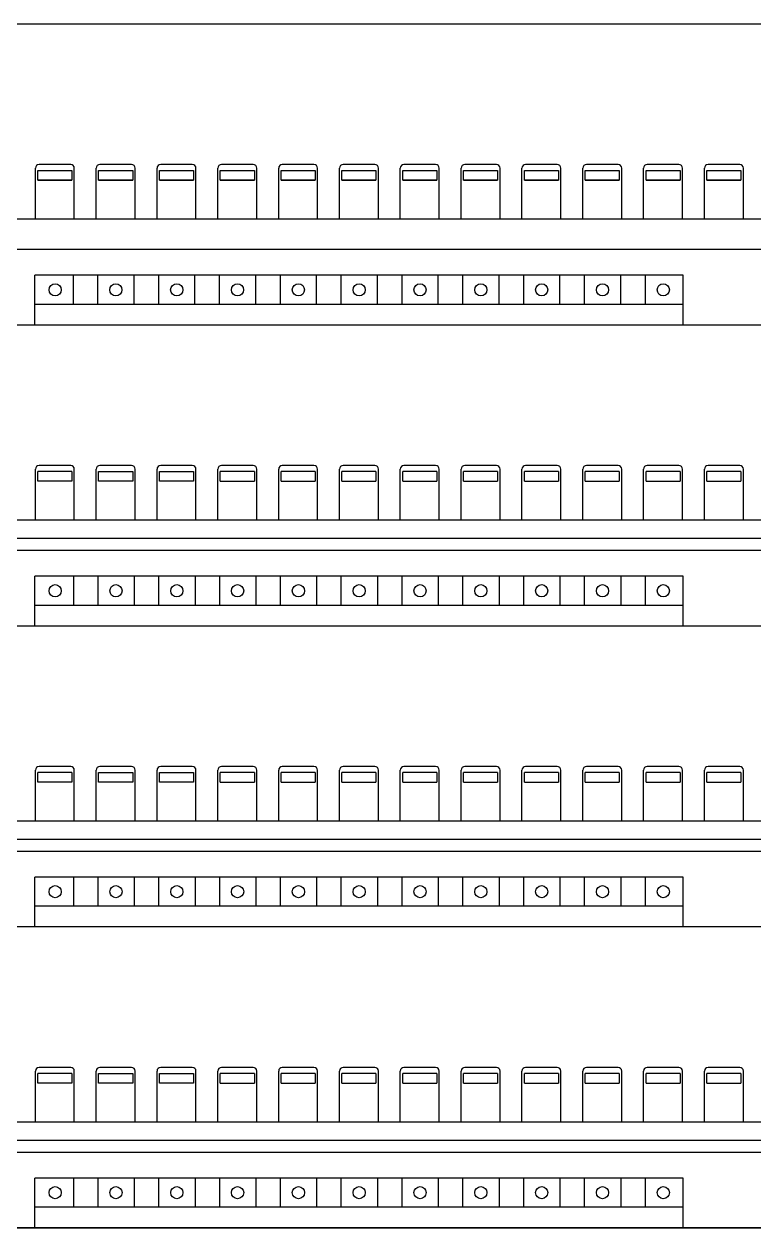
# Model space of a CAD drawing. Extents: x 10 to 610, y -247 to 1644.
# Drawn here: x 261.6 to 321.6, y 839 to 938 of the extents above; entities that cross this region are included whole.
import ezdxf

# ---------------------------------------------------------------- set-up
doc = ezdxf.new("R2010")
doc.units = 0
doc.header["$LTSCALE"] = 5
doc.header["$MEASUREMENT"] = 0
doc.layers.get('0').update_dxf_attribs({"linetype": 'CONTINUOUS'})

# ---------------------------------------------------------------- blocks, each defined once
blk = doc.blocks.new('L50')
at = {"color": 7, "linetype": 'Continuous'}
for p, q in [((285.5, 239.401), (-1.5, 239.401)), ((147.76, 227.851), (145.16, 227.851)), ((152.76, 227.851), (150.16, 227.851)), ((157.76, 227.851), (155.16, 227.851)), ((162.76, 227.851), (160.16, 227.851)), ((167.76, 227.851), (165.16, 227.851)), ((172.76, 227.851), (170.16, 227.851)), ((177.76, 227.851), (175.16, 227.851)), ((182.76, 227.851), (180.16, 227.851)), ((187.76, 227.851), (185.16, 227.851)), ((192.76, 227.851), (190.16, 227.851)), ((197.76, 227.851), (195.16, 227.851)), ((202.76, 227.851), (200.16, 227.851)), ((144.86, 223.351), (144.86, 227.551)), ((145.06, 227.371), (147.86, 227.371)), ((145.06, 227.351), (147.86, 227.351)), ((145.06, 226.551), (145.06, 227.351)), ((147.86, 227.351), (147.86, 226.551)), ((148.06, 223.351), (148.06, 227.551)), ((149.86, 223.351), (149.86, 227.551)), ((150.06, 227.371), (152.86, 227.371)), ((150.06, 227.351), (152.86, 227.351)), ((150.06, 226.551), (150.06, 227.351)), ((152.86, 227.351), (152.86, 226.551)), ((153.06, 223.351), (153.06, 227.551)), ((154.86, 223.351), (154.86, 227.551)), ((155.06, 227.371), (157.86, 227.371)), ((155.06, 227.351), (157.86, 227.351)), ((155.06, 226.551), (155.06, 227.351)), ((157.86, 227.351), (157.86, 226.551)), ((158.06, 223.351), (158.06, 227.551)), ((159.86, 223.351), (159.86, 227.551)), ((160.06, 227.371), (162.86, 227.371)), ((160.06, 227.351), (162.86, 227.351)), ((160.06, 226.551), (160.06, 227.351)), ((161.155, 227.351), (161.155, 227.371)), ((162.86, 227.351), (162.86, 226.551)), ((163.06, 223.351), (163.06, 227.551)), ((164.86, 223.351), (164.86, 227.551)), ((165.06, 227.371), (167.86, 227.371)), ((165.06, 227.351), (167.86, 227.351)), ((165.06, 226.551), (165.06, 227.351)), ((167.86, 227.351), (167.86, 226.551)), ((168.06, 223.351), (168.06, 227.551)), ((169.86, 223.351), (169.86, 227.551)), ((170.06, 227.371), (172.86, 227.371)), ((170.06, 227.351), (172.86, 227.351)), ((170.06, 226.551), (170.06, 227.351)), ((172.86, 227.351), (172.86, 226.551)), ((173.06, 223.351), (173.06, 227.551)), ((174.86, 223.351), (174.86, 227.551)), ((175.06, 227.371), (177.86, 227.371)), ((175.06, 227.351), (177.86, 227.351)), ((175.06, 226.551), (175.06, 227.351)), ((177.86, 227.351), (177.86, 226.551)), ((178.06, 223.351), (178.06, 227.551)), ((179.86, 223.351), (179.86, 227.551)), ((180.06, 227.371), (182.86, 227.371)), ((180.06, 227.351), (182.86, 227.351)), ((180.06, 226.551), (180.06, 227.351)), ((182.86, 227.351), (182.86, 226.551)), ((183.06, 223.351), (183.06, 227.551)), ((184.86, 223.351), (184.86, 227.551)), ((185.06, 227.371), (187.86, 227.371)), ((185.06, 227.351), (187.86, 227.351)), ((185.06, 226.551), (185.06, 227.351)), ((187.86, 227.351), (187.86, 226.551)), ((188.06, 223.351), (188.06, 227.551)), ((189.86, 223.351), (189.86, 227.551)), ((190.06, 227.371), (192.86, 227.371)), ((190.06, 227.351), (192.86, 227.351)), ((190.06, 226.551), (190.06, 227.351)), ((191.155, 227.351), (191.155, 227.371)), ((192.86, 227.351), (192.86, 226.551)), ((193.06, 223.351), (193.06, 227.551)), ((194.86, 223.351), (194.86, 227.551)), ((195.06, 227.371), (197.86, 227.371)), ((195.06, 227.351), (197.86, 227.351)), ((195.06, 226.551), (195.06, 227.351)), ((197.86, 227.351), (197.86, 226.551)), ((198.06, 223.351), (198.06, 227.551)), ((199.86, 223.351), (199.86, 227.551)), ((200.06, 227.371), (202.86, 227.371)), ((200.06, 227.351), (202.86, 227.351)), ((200.06, 226.551), (200.06, 227.351)), ((202.86, 227.351), (202.86, 226.551)), ((203.06, 223.351), (203.06, 227.551)), ((147.86, 226.551), (145.06, 226.551)), ((147.86, 226.531), (145.06, 226.531)), ((152.86, 226.551), (150.06, 226.551)), ((152.86, 226.531), (150.06, 226.531)), ((157.86, 226.551), (155.06, 226.551)), ((157.86, 226.531), (155.06, 226.531)), ((162.86, 226.551), (160.06, 226.551)), ((162.86, 226.531), (160.06, 226.531)), ((167.86, 226.551), (165.06, 226.551)), ((167.86, 226.531), (165.06, 226.531)), ((172.86, 226.551), (170.06, 226.551)), ((172.86, 226.531), (170.06, 226.531)), ((177.86, 226.551), (175.06, 226.551)), ((177.86, 226.531), (175.06, 226.531)), ((182.86, 226.551), (180.06, 226.551)), ((182.86, 226.531), (180.06, 226.531)), ((187.86, 226.551), (185.06, 226.551)), ((187.86, 226.531), (185.06, 226.531)), ((192.86, 226.551), (190.06, 226.551)), ((192.86, 226.531), (190.06, 226.531)), ((197.86, 226.551), (195.06, 226.551)), ((197.86, 226.531), (195.06, 226.531)), ((202.86, 226.551), (200.06, 226.551)), ((202.86, 226.531), (200.06, 226.531)), ((271.96, 223.351), (22.6, 223.351)), ((268.96, 220.851), (11.93, 220.851)), ((198.1, 218.751), (144.8, 218.751)), ((144.8, 214.651), (144.8, 218.751)), ((147.979, 216.351), (147.979, 218.751)), ((149.979, 218.751), (149.979, 216.351)), ((152.979, 216.351), (152.979, 218.751)), ((154.979, 218.751), (154.979, 216.351)), ((157.979, 216.351), (157.979, 218.751)), ((159.979, 218.751), (159.979, 216.351)), ((162.979, 216.351), (162.979, 218.751)), ((164.979, 218.751), (164.979, 216.351)), ((167.979, 216.351), (167.979, 218.751)), ((169.979, 218.751), (169.979, 216.351)), ((172.979, 216.351), (172.979, 218.751)), ((174.979, 218.751), (174.979, 216.351)), ((177.979, 216.351), (177.979, 218.751)), ((179.979, 218.751), (179.979, 216.351)), ((182.979, 216.351), (182.979, 218.751)), ((184.979, 218.751), (184.979, 216.351)), ((187.979, 216.351), (187.979, 218.751)), ((189.979, 218.751), (189.979, 216.351)), ((192.979, 216.351), (192.979, 218.751)), ((194.979, 218.751), (194.979, 216.351)), ((198.1, 214.651), (198.1, 218.751)), ((198.1, 216.351), (144.8, 216.351)), ((285.5, 214.651), (-1.5, 214.651)), ((285.5, 214.649), (-1.5, 214.649)), ((147.76, 203.099), (145.16, 203.099)), ((152.76, 203.099), (150.16, 203.099)), ((157.76, 203.099), (155.16, 203.099)), ((162.76, 203.099), (160.16, 203.099)), ((167.76, 203.099), (165.16, 203.099)), ((172.76, 203.099), (170.16, 203.099)), ((177.76, 203.099), (175.16, 203.099)), ((182.76, 203.099), (180.16, 203.099)), ((187.76, 203.099), (185.16, 203.099)), ((192.76, 203.099), (190.16, 203.099)), ((197.76, 203.099), (195.16, 203.099)), ((202.76, 203.099), (200.16, 203.099)), ((144.86, 198.599), (144.86, 202.799)), ((145.06, 202.619), (147.86, 202.619)), ((145.06, 201.799), (145.06, 202.599)), ((147.86, 202.599), (147.86, 201.799)), ((148.06, 198.599), (148.06, 202.799)), ((149.86, 198.599), (149.86, 202.799)), ((150.06, 202.599), (152.86, 202.599)), ((150.06, 201.799), (150.06, 202.599)), ((152.86, 202.599), (152.86, 201.799)), ((153.06, 198.599), (153.06, 202.799)), ((154.86, 198.599), (154.86, 202.799)), ((155.06, 202.599), (157.86, 202.599)), ((155.06, 201.799), (155.06, 202.599)), ((157.86, 202.599), (157.86, 201.799)), ((158.06, 198.599), (158.06, 202.799)), ((159.86, 198.599), (159.86, 202.799)), ((160.06, 202.619), (162.86, 202.619)), ((160.06, 201.799), (160.06, 202.599)), ((162.86, 202.599), (162.86, 201.799)), ((163.06, 198.599), (163.06, 202.799)), ((164.86, 198.599), (164.86, 202.799)), ((165.06, 202.619), (167.86, 202.619)), ((165.06, 201.799), (165.06, 202.599)), ((167.86, 202.599), (167.86, 201.799)), ((168.06, 198.599), (168.06, 202.799)), ((169.86, 198.599), (169.86, 202.799)), ((170.06, 202.619), (172.86, 202.619)), ((170.06, 201.799), (170.06, 202.599)), ((172.86, 202.599), (172.86, 201.799)), ((173.06, 198.599), (173.06, 202.799)), ((174.86, 198.599), (174.86, 202.799)), ((175.06, 202.619), (177.86, 202.619)), ((175.06, 201.799), (175.06, 202.599)), ((177.86, 202.599), (177.86, 201.799)), ((178.06, 198.599), (178.06, 202.799)), ((179.86, 198.599), (179.86, 202.799)), ((180.06, 202.619), (182.86, 202.619)), ((180.06, 201.799), (180.06, 202.599)), ((182.86, 202.599), (182.86, 201.799)), ((183.06, 198.599), (183.06, 202.799)), ((184.86, 198.599), (184.86, 202.799)), ((185.06, 202.619), (187.86, 202.619)), ((185.06, 201.799), (185.06, 202.599)), ((187.86, 202.599), (187.86, 201.799)), ((188.06, 198.599), (188.06, 202.799)), ((189.86, 198.599), (189.86, 202.799)), ((190.06, 202.619), (192.86, 202.619)), ((190.06, 201.799), (190.06, 202.599)), ((192.86, 202.599), (192.86, 201.799)), ((193.06, 198.599), (193.06, 202.799)), ((194.86, 198.599), (194.86, 202.799)), ((195.06, 202.619), (197.86, 202.619)), ((195.06, 201.799), (195.06, 202.599)), ((197.86, 202.599), (197.86, 201.799)), ((198.06, 198.599), (198.06, 202.799)), ((199.86, 198.599), (199.86, 202.799)), ((200.06, 202.619), (202.86, 202.619)), ((200.06, 201.799), (200.06, 202.599)), ((202.86, 202.599), (202.86, 201.799)), ((203.06, 198.599), (203.06, 202.799)), ((147.86, 201.799), (145.06, 201.799)), ((152.86, 201.799), (150.06, 201.799)), ((157.86, 201.799), (155.06, 201.799)), ((162.86, 201.779), (160.06, 201.779)), ((167.86, 201.779), (165.06, 201.779)), ((172.86, 201.779), (170.06, 201.779)), ((177.86, 201.779), (175.06, 201.779)), ((182.86, 201.779), (180.06, 201.779)), ((187.86, 201.779), (185.06, 201.779)), ((192.86, 201.779), (190.06, 201.779)), ((197.86, 201.779), (195.06, 201.779)), ((202.86, 201.779), (200.06, 201.779)), ((271.96, 198.599), (22.6, 198.599)), ((268.96, 197.099), (22.6, 197.099)), ((268.96, 196.099), (11.93, 196.099)), ((198.1, 193.999), (144.8, 193.999)), ((144.8, 189.899), (144.8, 193.999)), ((147.982, 193.999), (147.982, 191.599)), ((149.982, 193.999), (149.982, 191.599)), ((152.982, 193.999), (152.982, 191.599)), ((154.982, 193.999), (154.982, 191.599)), ((157.982, 193.999), (157.982, 191.599)), ((159.982, 193.999), (159.982, 191.599)), ((162.982, 193.999), (162.982, 191.599)), ((164.982, 193.999), (164.982, 191.599)), ((167.982, 193.999), (167.982, 191.599)), ((169.982, 193.999), (169.982, 191.599)), ((172.982, 193.999), (172.982, 191.599)), ((174.982, 193.999), (174.982, 191.599)), ((177.982, 193.999), (177.982, 191.599)), ((179.982, 193.999), (179.982, 191.599)), ((182.982, 193.999), (182.982, 191.599)), ((184.982, 193.999), (184.982, 191.599)), ((187.982, 193.999), (187.982, 191.599)), ((189.982, 193.999), (189.982, 191.599)), ((192.982, 193.999), (192.982, 191.599)), ((194.982, 193.999), (194.982, 191.599)), ((198.1, 189.899), (198.1, 193.999)), ((198.1, 191.599), (144.8, 191.599)), ((285.5, 189.899), (-1.5, 189.899)), ((285.5, 189.899), (-1.5, 189.899)), ((147.76, 178.349), (145.16, 178.349)), ((152.76, 178.349), (150.16, 178.349)), ((157.76, 178.349), (155.16, 178.349)), ((162.76, 178.349), (160.16, 178.349)), ((167.76, 178.349), (165.16, 178.349)), ((172.76, 178.349), (170.16, 178.349)), ((177.76, 178.349), (175.16, 178.349)), ((182.76, 178.349), (180.16, 178.349)), ((187.76, 178.349), (185.16, 178.349)), ((192.76, 178.349), (190.16, 178.349)), ((197.76, 178.349), (195.16, 178.349)), ((202.76, 178.349), (200.16, 178.349)), ((144.86, 173.849), (144.86, 178.049)), ((145.06, 177.869), (147.86, 177.869)), ((145.06, 177.049), (145.06, 177.849)), ((147.86, 177.849), (147.86, 177.049)), ((148.06, 173.849), (148.06, 178.049)), ((149.86, 173.849), (149.86, 178.049)), ((150.06, 177.849), (152.86, 177.849)), ((150.06, 177.049), (150.06, 177.849)), ((152.86, 177.849), (152.86, 177.049)), ((153.06, 173.849), (153.06, 178.049)), ((154.86, 173.849), (154.86, 178.049)), ((155.06, 177.849), (157.86, 177.849)), ((155.06, 177.049), (155.06, 177.849)), ((157.86, 177.849), (157.86, 177.049)), ((158.06, 173.849), (158.06, 178.049)), ((159.86, 173.849), (159.86, 178.049)), ((160.06, 177.869), (162.86, 177.869)), ((160.06, 177.049), (160.06, 177.849)), ((162.86, 177.849), (162.86, 177.049)), ((163.06, 173.849), (163.06, 178.049)), ((164.86, 173.849), (164.86, 178.049)), ((165.06, 177.869), (167.86, 177.869)), ((165.06, 177.049), (165.06, 177.849)), ((167.86, 177.849), (167.86, 177.049)), ((168.06, 173.849), (168.06, 178.049)), ((169.86, 173.849), (169.86, 178.049)), ((170.06, 177.869), (172.86, 177.869)), ((170.06, 177.049), (170.06, 177.849)), ((172.86, 177.849), (172.86, 177.049)), ((173.06, 173.849), (173.06, 178.049)), ((174.86, 173.849), (174.86, 178.049)), ((175.06, 177.869), (177.86, 177.869)), ((175.06, 177.049), (175.06, 177.849)), ((177.86, 177.849), (177.86, 177.049)), ((178.06, 173.849), (178.06, 178.049)), ((179.86, 173.849), (179.86, 178.049)), ((180.06, 177.869), (182.86, 177.869)), ((180.06, 177.049), (180.06, 177.849)), ((182.86, 177.849), (182.86, 177.049)), ((183.06, 173.849), (183.06, 178.049)), ((184.86, 173.849), (184.86, 178.049)), ((185.06, 177.869), (187.86, 177.869)), ((185.06, 177.049), (185.06, 177.849)), ((187.86, 177.849), (187.86, 177.049)), ((188.06, 173.849), (188.06, 178.049)), ((189.86, 173.849), (189.86, 178.049)), ((190.06, 177.869), (192.86, 177.869)), ((190.06, 177.049), (190.06, 177.849)), ((192.86, 177.849), (192.86, 177.049)), ((193.06, 173.849), (193.06, 178.049)), ((194.86, 173.849), (194.86, 178.049)), ((195.06, 177.869), (197.86, 177.869)), ((195.06, 177.049), (195.06, 177.849)), ((197.86, 177.849), (197.86, 177.049)), ((198.06, 173.849), (198.06, 178.049)), ((199.86, 173.849), (199.86, 178.049)), ((200.06, 177.869), (202.86, 177.869)), ((200.06, 177.049), (200.06, 177.849)), ((202.86, 177.849), (202.86, 177.049)), ((203.06, 173.849), (203.06, 178.049)), ((147.86, 177.049), (145.06, 177.049)), ((152.86, 177.049), (150.06, 177.049)), ((157.86, 177.049), (155.06, 177.049)), ((162.86, 177.029), (160.06, 177.029)), ((167.86, 177.029), (165.06, 177.029)), ((172.86, 177.029), (170.06, 177.029)), ((177.86, 177.029), (175.06, 177.029)), ((182.86, 177.029), (180.06, 177.029)), ((187.86, 177.029), (185.06, 177.029)), ((192.86, 177.029), (190.06, 177.029)), ((197.86, 177.029), (195.06, 177.029)), ((202.86, 177.029), (200.06, 177.029)), ((271.96, 173.849), (22.6, 173.849)), ((268.96, 172.349), (22.6, 172.349)), ((268.96, 171.349), (11.93, 171.349)), ((198.1, 169.249), (144.8, 169.249)), ((144.8, 165.149), (144.8, 169.249)), ((147.982, 169.249), (147.982, 166.849)), ((149.982, 169.249), (149.982, 166.849)), ((152.982, 169.249), (152.982, 166.849)), ((154.982, 169.249), (154.982, 166.849)), ((157.982, 169.249), (157.982, 166.849)), ((159.982, 169.249), (159.982, 166.849)), ((162.982, 169.249), (162.982, 166.849)), ((164.982, 169.249), (164.982, 166.849)), ((167.982, 169.249), (167.982, 166.849)), ((169.982, 169.249), (169.982, 166.849)), ((172.982, 169.249), (172.982, 166.849)), ((174.982, 169.249), (174.982, 166.849)), ((177.982, 169.249), (177.982, 166.849)), ((179.982, 169.249), (179.982, 166.849)), ((182.982, 169.249), (182.982, 166.849)), ((184.982, 169.249), (184.982, 166.849)), ((187.982, 169.249), (187.982, 166.849)), ((189.982, 169.249), (189.982, 166.849)), ((192.982, 169.249), (192.982, 166.849)), ((194.982, 169.249), (194.982, 166.849)), ((198.1, 165.149), (198.1, 169.249)), ((198.1, 166.849), (144.8, 166.849)), ((285.5, 165.149), (-1.5, 165.149)), ((285.5, 165.149), (-1.5, 165.149)), ((147.76, 153.599), (145.16, 153.599)), ((152.76, 153.599), (150.16, 153.599)), ((157.76, 153.599), (155.16, 153.599)), ((162.76, 153.599), (160.16, 153.599)), ((167.76, 153.599), (165.16, 153.599)), ((172.76, 153.599), (170.16, 153.599)), ((177.76, 153.599), (175.16, 153.599)), ((182.76, 153.599), (180.16, 153.599)), ((187.76, 153.599), (185.16, 153.599)), ((192.76, 153.599), (190.16, 153.599)), ((197.76, 153.599), (195.16, 153.599)), ((202.76, 153.599), (200.16, 153.599)), ((144.86, 149.099), (144.86, 153.299)), ((145.06, 153.119), (147.86, 153.119)), ((145.06, 152.299), (145.06, 153.099)), ((147.86, 153.099), (147.86, 152.299)), ((148.06, 149.099), (148.06, 153.299)), ((149.86, 149.099), (149.86, 153.299)), ((150.06, 153.099), (152.86, 153.099)), ((150.06, 152.299), (150.06, 153.099)), ((152.86, 153.099), (152.86, 152.299)), ((153.06, 149.099), (153.06, 153.299)), ((154.86, 149.099), (154.86, 153.299)), ((155.06, 153.099), (157.86, 153.099)), ((155.06, 152.299), (155.06, 153.099)), ((157.86, 153.099), (157.86, 152.299)), ((158.06, 149.099), (158.06, 153.299)), ((159.86, 149.099), (159.86, 153.299)), ((160.06, 153.119), (162.86, 153.119)), ((160.06, 152.299), (160.06, 153.099)), ((162.86, 153.099), (162.86, 152.299)), ((163.06, 149.099), (163.06, 153.299)), ((164.86, 149.099), (164.86, 153.299)), ((165.06, 153.119), (167.86, 153.119)), ((165.06, 152.299), (165.06, 153.099)), ((167.86, 153.099), (167.86, 152.299)), ((168.06, 149.099), (168.06, 153.299)), ((169.86, 149.099), (169.86, 153.299)), ((170.06, 153.119), (172.86, 153.119)), ((170.06, 152.299), (170.06, 153.099)), ((172.86, 153.099), (172.86, 152.299)), ((173.06, 149.099), (173.06, 153.299)), ((174.86, 149.099), (174.86, 153.299)), ((175.06, 153.119), (177.86, 153.119)), ((175.06, 152.299), (175.06, 153.099)), ((177.86, 153.099), (177.86, 152.299)), ((178.06, 149.099), (178.06, 153.299)), ((179.86, 149.099), (179.86, 153.299)), ((180.06, 153.119), (182.86, 153.119)), ((180.06, 152.299), (180.06, 153.099)), ((182.86, 153.099), (182.86, 152.299)), ((183.06, 149.099), (183.06, 153.299)), ((184.86, 149.099), (184.86, 153.299)), ((185.06, 153.119), (187.86, 153.119)), ((185.06, 152.299), (185.06, 153.099)), ((187.86, 153.099), (187.86, 152.299)), ((188.06, 149.099), (188.06, 153.299)), ((189.86, 149.099), (189.86, 153.299)), ((190.06, 153.119), (192.86, 153.119)), ((190.06, 152.299), (190.06, 153.099)), ((192.86, 153.099), (192.86, 152.299)), ((193.06, 149.099), (193.06, 153.299)), ((194.86, 149.099), (194.86, 153.299)), ((195.06, 153.119), (197.86, 153.119)), ((195.06, 152.299), (195.06, 153.099)), ((197.86, 153.099), (197.86, 152.299)), ((198.06, 149.099), (198.06, 153.299)), ((199.86, 149.099), (199.86, 153.299)), ((200.06, 153.119), (202.86, 153.119)), ((200.06, 152.299), (200.06, 153.099)), ((202.86, 153.099), (202.86, 152.299)), ((203.06, 149.099), (203.06, 153.299)), ((147.86, 152.299), (145.06, 152.299)), ((152.86, 152.299), (150.06, 152.299)), ((157.86, 152.299), (155.06, 152.299)), ((162.86, 152.279), (160.06, 152.279)), ((167.86, 152.279), (165.06, 152.279)), ((172.86, 152.279), (170.06, 152.279)), ((177.86, 152.279), (175.06, 152.279)), ((182.86, 152.279), (180.06, 152.279)), ((187.86, 152.279), (185.06, 152.279)), ((192.86, 152.279), (190.06, 152.279)), ((197.86, 152.279), (195.06, 152.279)), ((202.86, 152.279), (200.06, 152.279)), ((271.96, 149.099), (22.6, 149.099)), ((268.96, 147.599), (22.6, 147.599)), ((268.96, 146.599), (11.93, 146.599)), ((198.1, 144.499), (144.8, 144.499)), ((144.8, 140.399), (144.8, 144.499)), ((147.982, 144.499), (147.982, 142.099)), ((149.982, 144.499), (149.982, 142.099)), ((152.982, 144.499), (152.982, 142.099)), ((154.982, 144.499), (154.982, 142.099)), ((157.982, 144.499), (157.982, 142.099)), ((159.982, 144.499), (159.982, 142.099)), ((162.982, 144.499), (162.982, 142.099)), ((164.982, 144.499), (164.982, 142.099)), ((167.982, 144.499), (167.982, 142.099)), ((169.982, 144.499), (169.982, 142.099)), ((172.982, 144.499), (172.982, 142.099)), ((174.982, 144.499), (174.982, 142.099)), ((177.982, 144.499), (177.982, 142.099)), ((179.982, 144.499), (179.982, 142.099)), ((182.982, 144.499), (182.982, 142.099)), ((184.982, 144.499), (184.982, 142.099)), ((187.982, 144.499), (187.982, 142.099)), ((189.982, 144.499), (189.982, 142.099)), ((192.982, 144.499), (192.982, 142.099)), ((194.982, 144.499), (194.982, 142.099)), ((198.1, 140.399), (198.1, 144.499)), ((198.1, 142.099), (144.8, 142.099)), ((286.424, 140.399), (-0.576, 140.399))]:
    blk.add_line(p, q, dxfattribs=at)
blk.add_line((124.996, 140.406), (284.643, 140.406))
for centre in [(146.479, 217.551), (151.479, 217.551), (156.479, 217.551), (161.479, 217.551), (166.479, 217.551), (171.479, 217.551), (176.479, 217.551), (181.479, 217.551), (186.479, 217.551), (191.479, 217.551), (196.479, 217.551), (146.482, 192.799), (151.482, 192.799), (156.482, 192.799), (161.482, 192.799), (166.482, 192.799), (171.482, 192.799), (176.482, 192.799), (181.482, 192.799), (186.482, 192.799), (191.482, 192.799), (196.482, 192.799), (146.482, 168.049), (151.482, 168.049), (156.482, 168.049), (161.482, 168.049), (166.482, 168.049), (171.482, 168.049), (176.482, 168.049), (181.482, 168.049), (186.482, 168.049), (191.482, 168.049), (196.482, 168.049), (146.482, 143.299), (151.482, 143.299), (156.482, 143.299), (161.482, 143.299), (166.482, 143.299), (171.482, 143.299), (176.482, 143.299), (181.482, 143.299), (186.482, 143.299), (191.482, 143.299), (196.482, 143.299)]:
    blk.add_circle(centre, 0.5, dxfattribs=at)
for centre, start, end in [((145.16, 227.551), 90, 180), ((147.76, 227.551), 0, 90), ((150.16, 227.551), 90, 180), ((152.76, 227.551), 0, 90), ((155.16, 227.551), 90, 180), ((157.76, 227.551), 0, 90), ((160.16, 227.551), 90, 180), ((162.76, 227.551), 0, 90), ((165.16, 227.551), 90, 180), ((167.76, 227.551), 0, 90), ((170.16, 227.551), 90, 180), ((172.76, 227.551), 0, 90), ((175.16, 227.551), 90, 180), ((177.76, 227.551), 0, 90), ((180.16, 227.551), 90, 180), ((182.76, 227.551), 0, 90), ((185.16, 227.551), 90, 180), ((187.76, 227.551), 0, 90), ((190.16, 227.551), 90, 180), ((192.76, 227.551), 0, 90), ((195.16, 227.551), 90, 180), ((197.76, 227.551), 0, 90), ((200.16, 227.551), 90, 180), ((202.76, 227.551), 0, 90), ((145.16, 202.799), 90, 180), ((147.76, 202.799), 0, 90), ((150.16, 202.799), 90, 180), ((152.76, 202.799), 0, 90), ((155.16, 202.799), 90, 180), ((157.76, 202.799), 0, 90), ((160.16, 202.799), 90, 180), ((162.76, 202.799), 0, 90), ((165.16, 202.799), 90, 180), ((167.76, 202.799), 0, 90), ((170.16, 202.799), 90, 180), ((172.76, 202.799), 0, 90), ((175.16, 202.799), 90, 180), ((177.76, 202.799), 0, 90), ((180.16, 202.799), 90, 180), ((182.76, 202.799), 0, 90), ((185.16, 202.799), 90, 180), ((187.76, 202.799), 0, 90), ((190.16, 202.799), 90, 180), ((192.76, 202.799), 0, 90), ((195.16, 202.799), 90, 180), ((197.76, 202.799), 0, 90), ((200.16, 202.799), 90, 180), ((202.76, 202.799), 0, 90), ((145.16, 178.049), 90, 180), ((147.76, 178.049), 0, 90), ((150.16, 178.049), 90, 180), ((152.76, 178.049), 0, 90), ((155.16, 178.049), 90, 180), ((157.76, 178.049), 0, 90), ((160.16, 178.049), 90, 180), ((162.76, 178.049), 0, 90), ((165.16, 178.049), 90, 180), ((167.76, 178.049), 0, 90), ((170.16, 178.049), 90, 180), ((172.76, 178.049), 0, 90), ((175.16, 178.049), 90, 180), ((177.76, 178.049), 0, 90), ((180.16, 178.049), 90, 180), ((182.76, 178.049), 0, 90), ((185.16, 178.049), 90, 180), ((187.76, 178.049), 0, 90), ((190.16, 178.049), 90, 180), ((192.76, 178.049), 0, 90), ((195.16, 178.049), 90, 180), ((197.76, 178.049), 0, 90), ((200.16, 178.049), 90, 180), ((202.76, 178.049), 0, 90), ((145.16, 153.299), 90, 180), ((147.76, 153.299), 0, 90), ((150.16, 153.299), 90, 180), ((152.76, 153.299), 0, 90), ((155.16, 153.299), 90, 180), ((157.76, 153.299), 0, 90), ((160.16, 153.299), 90, 180), ((162.76, 153.299), 0, 90), ((165.16, 153.299), 90, 180), ((167.76, 153.299), 0, 90), ((170.16, 153.299), 90, 180), ((172.76, 153.299), 0, 90), ((175.16, 153.299), 90, 180), ((177.76, 153.299), 0, 90), ((180.16, 153.299), 90, 180), ((182.76, 153.299), 0, 90), ((185.16, 153.299), 90, 180), ((187.76, 153.299), 0, 90), ((190.16, 153.299), 90, 180), ((192.76, 153.299), 0, 90), ((195.16, 153.299), 90, 180), ((197.76, 153.299), 0, 90), ((200.16, 153.299), 90, 180), ((202.76, 153.299), 0, 90)]:
    blk.add_arc(centre, 0.3, start, end, dxfattribs=at)

msp = doc.modelspace()

# ---------------------------------------------------------------- block references
at = {"linetype": 'Continuous'}
msp.add_blockref('L50', (117.646, 698.585), dxfattribs=at)

doc.saveas('drawing.dxf')
